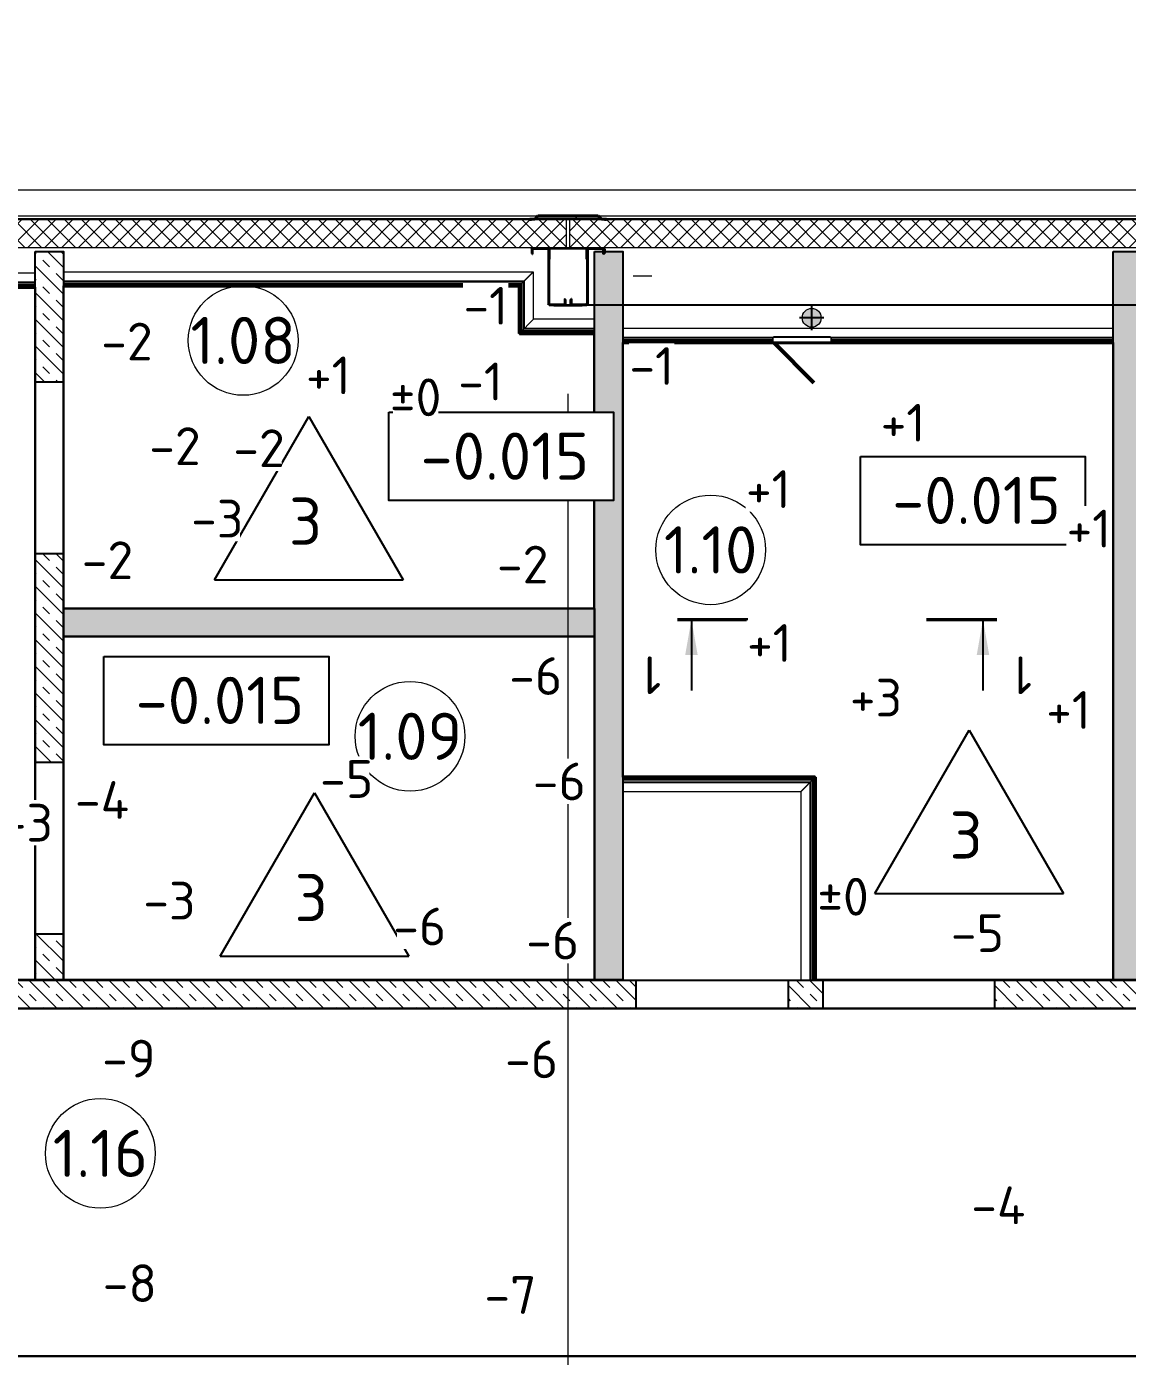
# Model space of a CAD drawing. Header units: metres. Extents: x -7665 to -5405, y -4871 to -3608.
# Drawn here: x -5504.36 to -5498.52, y -4859.61 to -4852.56 of the extents above; entities that cross this region are included whole.
import ezdxf
from ezdxf.enums import TextEntityAlignment as Align

# ---------------------------------------------------------------- set-up
doc = ezdxf.new("R2010")
doc.units = ezdxf.units.M
doc.linetypes.add('CENTER', pattern=[50.800000000000004, 31.75, -6.35, 6.35, -6.35])
doc.linetypes.add('Xref_level ST-8$0$DASHDOT', pattern=[25.4, 12.7, -6.35, 0, -6.35])
for name, color, linetype in [('01', 123, 'Continuous'), ('A-Wall', 113, 'Continuous'), ('Part', 7, 'Continuous'), ('высотные отклонения', 7, 'Continuous'), ('Средние', 142, 'Continuous'), ('Стены', 7, 'Continuous'), ('Стены ГКЛ (графика)', 7, 'Continuous')]:
    doc.layers.add(name, color=color, linetype=linetype)
doc.layers.add('0_сети', color=7, linetype='Continuous', lineweight=0, transparency=0.7)
doc.layers.add('_5-1_Площадь помещений', color=2, linetype='Continuous', lineweight=30, plot=False)
for name, color, linetype, lineweight in [('S-WALL-PATT', 7, 'Continuous', 0), ('Выноски', 7, 'Continuous', 15), ('Обобщенные модели', 7, 'Continuous', 18), ('ОСИ', 250, 'Xref_level ST-8$0$DASHDOT', 5), ('Стены штриховка', 7, 'Continuous', 9), ('Цоколь', 252, 'Continuous', 18)]:
    doc.layers.add(name, color=color, linetype=linetype, lineweight=lineweight)
doc.layers.add('ГКЛ (контур)', color=255, linetype='Continuous', plot=False)
doc.styles.add('Норм 2.5', font='isocpeur.ttf', dxfattribs={"height": 2.5})
pattern_1 = [(0, (12, 6), (3, 300), [3, -300]), (10, (108, 12), (-49.14003004104248, 295.9632704366632), [2.999999999999999, -299.9999999999998]), (20, (54, 78), (-99.78696513534288, 282.9338466657496), [3, -300]), (29.99999999999999, (120, 126), (-147.4019237886467, 261.3076211353316), [3, -300]), (40, (42.00000000000001, 144), (-190.5381495766049, 231.741695764753), [2.999999999999999, -299.9999999999998]), (49.99999999999999, (66, 216), (-227.8849701066338, 195.1344162353187), [3, -300]), (59.99999999999999, (24, 270), (-258.3076211353316, 152.5980762113534), [3, -300]), (70, (120, 264), (-280.8817258057955, 105.4251208600584), [2.999999999999999, -299.9999999999998]), (80, (192, 276), (-294.9213813706616, 55.04887655911575), [2.999999999999999, -299.9999999999998]), (90, (228, 204), (-300, 3.000000000000018), [3, -300]), (99.99999999999997, (288, 198), (-295.9632704366632, -49.14003004104247), [3, -299.9999999999999]), (110, (288, 90), (-282.9338466657496, -99.78696513534288), [3, -300]), (120, (234, 54), (-261.3076211353316, -147.4019237886466), [2.999999999999999, -299.9999999999998]), (130, (150, 72), (-231.741695764753, -190.5381495766049), [3, -300]), (140, (204, 126), (-195.1344162353188, -227.8849701066338), [3, -300]), (150, (150, 180), (-152.5980762113533, -258.3076211353316), [3, -300]), (160.0000000000001, (276, 12), (-105.4251208600585, -280.8817258057954), [3, -300])]
pattern_2 = [(315, (-8245.935953851736, -4184.874212591381), (0.07071067811865477, 0.07071067811865474), []), (315, (-8245.865253851736, -4184.874212591381), (0.07071067811865477, 0.07071067811865474), [0.05, -0.05])]

# ---------------------------------------------------------------- blocks, each defined once
blk = doc.blocks.new('*U164')
at = {"layer": 'A-Wall', "linetype": 'Continuous', "lineweight": 18}
h = blk.add_hatch(dxfattribs=at)
h.set_pattern_fill('GENERAL_TEXTURE', color=30, scale=300, style=0, pattern_type=2)
h.set_pattern_definition(pattern_1)
h.paths.add_polyline_path([(12.5, 0), (12.5, -12.5), (530.7155004115775, -12.5), (530.7155004115775, 0)], flags=0)
at = {"layer": 'A-Wall', "color": 30, "linetype": 'Continuous', "lineweight": 50}
blk.add_line((0.8847013400118158, -1.347017690507073), (1076.508363195476, -1.347017690507073), dxfattribs=at)
at = {"layer": 'A-Wall', "color": 11, "linetype": 'Continuous', "lineweight": 25}
for p, q in [((0.8847013400118158, -13.84701769050707), (1064.008363195476, -13.84701769050707)), ((0.8847013400118158, -26.34701769050707), (1051.508363195476, -26.34701769050707))]:
    blk.add_line(p, q, dxfattribs=at)
at = {"layer": 'A-Wall', "color": 8, "linetype": 'Continuous', "lineweight": 0}
blk.add_line((0.8847013400118158, -76.34701769050706), (1001.508363195476, -76.34701769050707), dxfattribs=at)
for points in [[(0.8847013400118158, -1.347017690507073), (0.8847013400118158, -76.34701769050706)], [(1001.508363195476, -76.34701769050707), (1076.508363195476, -1.347017690507073)]]:
    blk.add_lwpolyline(points, dxfattribs=at)
blk = doc.blocks.new('*U163')
at = {"layer": 'A-Wall', "linetype": 'Continuous', "lineweight": 18}
h = blk.add_hatch(dxfattribs=at)
h.set_pattern_fill('GENERAL_TEXTURE', color=30, scale=300, style=0, pattern_type=2)
h.set_pattern_definition(pattern_1)
h.paths.add_polyline_path([(12.5, 0), (12.5, -12.5), (530.7155004115775, -12.5), (530.7155004115775, 0)], flags=0)
at = {"layer": 'A-Wall', "color": 30, "linetype": 'Continuous', "lineweight": 50}
blk.add_line((0.8847013400118158, -1.347017690507073), (1021.713499249555, -1.347017690507073), dxfattribs=at)
at = {"layer": 'A-Wall', "color": 11, "linetype": 'Continuous', "lineweight": 25}
for p, q in [((0.8847013400118158, -13.84701769050707), (1009.213499249555, -13.84701769050707)), ((0.8847013400118158, -26.34701769050707), (996.7134992495548, -26.34701769050707))]:
    blk.add_line(p, q, dxfattribs=at)
at = {"layer": 'A-Wall', "color": 8, "linetype": 'Continuous', "lineweight": 0}
blk.add_line((0.8847013400118158, -76.34701769050706), (946.7134992495548, -76.34701769050707), dxfattribs=at)
for points in [[(0.8847013400118158, -1.347017690507073), (0.8847013400118158, -76.34701769050706)], [(946.7134992495548, -76.34701769050707), (1021.713499249555, -1.347017690507073)]]:
    blk.add_lwpolyline(points, dxfattribs=at)
blk = doc.blocks.new('*U79')
at = {"layer": 'A-Wall', "linetype": 'Continuous', "lineweight": 18}
h = blk.add_hatch(dxfattribs=at)
h.set_pattern_fill('GENERAL_TEXTURE', color=30, scale=300, style=0, pattern_type=2)
h.set_pattern_definition(pattern_1)
h.paths.add_polyline_path([(12.5, 0), (12.5, -12.5), (530.7155004115775, -12.5), (530.7155004115775, 0)], flags=0)
at = {"layer": 'A-Wall', "color": 30, "linetype": 'Continuous', "lineweight": 50}
blk.add_line((0.8847013400118158, -1.347017690507073), (2890.358145456779, -1.347017690507073), dxfattribs=at)
at = {"layer": 'A-Wall', "color": 11, "linetype": 'Continuous', "lineweight": 25}
for p, q in [((0.8847013400118158, -13.84701769050707), (2902.858145456779, -13.84701769050707)), ((0.8847013400118158, -26.34701769050707), (2915.358145456779, -26.34701769050707))]:
    blk.add_line(p, q, dxfattribs=at)
at = {"layer": 'A-Wall', "color": 8, "linetype": 'Continuous', "lineweight": 0}
blk.add_line((0.8847013400118158, -76.34701769050706), (2965.358145456779, -76.34701769050707), dxfattribs=at)
for points in [[(0.8847013400118158, -1.347017690507073), (0.8847013400118158, -76.34701769050706)], [(2965.358145456779, -76.34701769050707), (2890.358145456779, -1.347017690507073)]]:
    blk.add_lwpolyline(points, dxfattribs=at)
blk = doc.blocks.new('Колонна К2')
at = {"layer": 'Part'}
for p, q in [((-105, 146), (-104.9338393723592, 146.9250464488287)), ((-105, -141), (-105, 146)), ((-102.4529647831805, 146.5683505327906), (-102.5, 145.9107122735586)), ((-102.5, -141.0892877264414), (-102.5, 145.9107122735586)), ((-102.5, 143.5892877264414), (-102.440160356462, 144.4259552691365)), ((-102.5, -143.4107122735586), (-102.5, 143.5892877264414)), ((-99.95928576774895, 144.0692593530985), (-100, 143.5)), ((-100, -143.5), (-100, 143.5)), ((-99.42504644859582, 152.4338393722428), (-98.5, 152.5)), ((-98.41071227332577, 150), (-99.06835053255782, 149.9529647834133)), ((-98.5, 152.5), (-17.5, 152.5)), ((-98.41071227332577, 150), (-17.58928772620857, 150)), ((-96.92595526902005, 149.9401603563456), (-96.08928772620857, 150)), ((-96, 147.5), (-96.56925935298204, 147.4592857675161)), ((-96.08928772620857, 150), (-22.91071227332577, 150)), ((-96, 147.5), (-23, 147.5)), ((-22.43074064701796, 147.4592857675161), (-23, 147.5)), ((-22.91071227332577, 150), (-22.07404473097995, 149.9401603563456)), ((-19, 143.5), (-19.04071423225105, 144.0692593530985)), ((-19, 120), (-19, 143.5)), ((-16.93164946697652, 149.9529647834133), (-17.58928772620857, 150)), ((-17.5, 152.5), (-16.57495355140418, 152.4338393722428)), ((-16.559839643538, 144.4259552691365), (-16.5, 143.5892877264414)), ((-16.5, 120), (-16.5, 143.5892877264414)), ((-13.5, 145.9107122735586), (-13.54703521635383, 146.5683505327906)), ((-13.5, 122.5), (-13.5, 145.9107122735586)), ((-11.06616062764078, 146.9250464488287), (-11, 146)), ((-11, 146), (-11, 122.5)), ((11, 146), (11.06616062764078, 146.9250464488287)), ((11, 122.5), (11, 146)), ((13.54703521681949, 146.5683505327906), (13.5, 145.9107122735586)), ((13.5, 145.9107122735586), (13.5, 122.5)), ((16.5, 143.5892877264414), (16.559839643538, 144.4259552691365)), ((16.5, 120), (16.5, 143.5892877264414)), ((16.57495355140418, 152.4338393722428), (17.5, 152.5)), ((17.58928772667423, 150), (16.93164946744218, 149.9529647834133)), ((17.5, 152.5), (98.5, 152.5)), ((17.58928772667423, 150), (98.41071227379143, 150)), ((19.04071423271671, 144.0692593530985), (19, 143.5)), ((19, 120), (19, 143.5)), ((22.07404473097995, 149.9401603563456), (22.91071227379143, 150)), ((23, 147.5), (22.43074064701796, 147.4592857675161)), ((22.91071227379143, 150), (96.08928772667423, 150)), ((23, 147.5), (96, 147.5)), ((96.56925935298204, 147.4592857675161), (96, 147.5)), ((96.08928772667423, 150), (96.92595526902005, 149.9401603563456)), ((99.06835053302348, 149.9529647834133), (98.41071227379143, 150)), ((98.5, 152.5), (99.42504644859582, 152.4338393722428)), ((100, 143.5), (99.95928576774895, 144.0692593530985)), ((100, -143.5), (100, 143.5)), ((102.440160356462, 144.4259552691365), (102.5, 143.5892877264414)), ((102.5, 145.9107122735586), (102.4529647836462, 146.5683505327906)), ((102.5, -141.0892877264414), (102.5, 145.9107122735586)), ((102.5, -143.4107122735586), (102.5, 143.5892877264414)), ((104.9338393723592, 146.9250464488287), (105, 146)), ((105, -141), (105, 146)), ((-100, -140.0001452717697), (-100, 139.9998547282303)), ((-19, 120), (-16.5, 120)), ((-11, 122.5), (-13.5, 122.5)), ((13.5, 122.5), (11, 122.5)), ((19, 120), (16.5, 120)), ((100, -140.0001452717697), (100, 139.9998547282303)), ((-194, -143.5), (-194, -120)), ((-194, -120), (-191.5, -120)), ((-191.5, -120), (-191.5, -143.4107122735586)), ((-188.5, -117.5), (-186, -117.5)), ((-188.5, -141.0892877264414), (-188.5, -117.5)), ((-186, -117.5), (-186, -141)), ((-100, -143.5), (-100, -89.93383938604177)), ((-100, -89.93383938604177), (-97.5, -89.93383938604177)), ((-97.5, -89.93383938604177), (-97.47648239159025, -143.7395314031746)), ((97.5, -89.93383938604177), (97.47648239159025, -143.7395314031746)), ((100, -89.93383938604177), (97.5, -89.93383938604177)), ((100.0330803138204, -143.9625232244143), (100, -89.93383938604177)), ((188.5, -117.5), (186, -117.5)), ((186, -117.5), (186, -141)), ((188.5, -141.0892877264414), (188.5, -117.5)), ((191.5, -120), (191.5, -120)), ((191.5, -120), (191.5, -120)), ((191.5, -143.4107122735586), (191.5, -120)), ((191.5, -120), (194, -120)), ((194, -143.5), (194, -120)), ((-193.9338393723592, -144.4250464488287), (-194, -143.5)), ((-191.5, -143.4107122735586), (-191.4529647831805, -144.0683505327906)), ((-188.440160356462, -141.9259552691365), (-188.5, -141.0892877264414)), ((-187.5, -150), (-188.4250464485958, -149.9338393722428)), ((-188.0683505325578, -147.4529647834133), (-187.4107122733258, -147.5)), ((-187.5, -150), (-106.5, -150)), ((-187.4107122733258, -147.5), (-106.5892877262086, -147.5)), ((-186, -141), (-185.9592857672833, -141.5692593530985)), ((-182.0892877262086, -147.5), (-182.9259552690201, -147.4401603563456)), ((-182.569259352982, -144.9592857675161), (-182, -145)), ((-182.0892877262086, -147.5), (-108.9107122733258, -147.5)), ((-182, -145), (-109, -145)), ((-109, -145), (-108.430740647018, -144.9592857675161)), ((-108.0740447309799, -147.4401603563456), (-108.9107122733258, -147.5)), ((-106.5892877262086, -147.5), (-105.9316494669765, -147.4529647834133)), ((-105.5749535514042, -149.9338393722428), (-106.5, -150)), ((-105.040714232251, -141.5692593530985), (-105, -141)), ((-102.5, -141.0892877264414), (-102.559839643538, -141.9259552691365)), ((-102.5470352163538, -144.0683505327906), (-102.5, -143.4107122735586)), ((-99.93383937235922, -144.4250464488287), (-100, -143.5)), ((-97.5, -143.4107122735586), (-97.4529647831805, -144.0683505327906)), ((-94.42504644854769, -149.9338393722575), (94.42504644854789, -149.9338393722575)), ((-94.06835053264085, -147.4529647834324), (94.06835053264102, -147.4529647834324)), ((97.5, -143.4107122735586), (97.4529647831805, -144.0683505327906)), ((99.93383937235922, -144.4250464488287), (100, -143.5)), ((100.0661606276408, -144.4250464488287), (100, -143.5)), ((102.559839643538, -141.9259552691365), (102.5, -141.0892877264414)), ((102.5, -143.4107122735586), (102.5470352168195, -144.0683505327906)), ((105, -141), (105.0407142327167, -141.5692593530985)), ((106.5, -150), (105.5749535514042, -149.9338393722428)), ((105.9316494674422, -147.4529647834133), (106.5892877266742, -147.5)), ((106.5, -150), (187.5, -150)), ((106.5892877266742, -147.5), (187.4107122737914, -147.5)), ((108.9107122737914, -147.5), (108.0740447309799, -147.4401603563456)), ((108.430740647018, -144.9592857675161), (109, -145)), ((108.9107122737914, -147.5), (182.0892877266742, -147.5)), ((109, -145), (182, -145)), ((182, -145), (182.569259352982, -144.9592857675161)), ((182.9259552690201, -147.4401603563456), (182.0892877266742, -147.5)), ((185.959285767749, -141.5692593530985), (186, -141)), ((187.4107122737914, -147.5), (188.0683505330235, -147.4529647834133)), ((188.4250464485958, -149.9338393722428), (187.5, -150)), ((188.5, -141.0892877264414), (188.440160356462, -141.9259552691365)), ((191.4529647836462, -144.0683505327906), (191.5, -143.4107122735586)), ((194, -143.5), (193.9338393723592, -144.4250464488287))]:
    blk.add_line(p, q, dxfattribs=at)
blk.add_lwpolyline([(-74.99999999999999, 152.5), (-74.99999999999999, 154.5), (74.99999999999999, 154.5), (74.99999999999999, 152.5), (-74.99999999999999, 152.5)], dxfattribs=at)
for centre, radius, start, end in [((-98.5, 146), 6.499999999995562, 98.18181817978395, 171.8181818202161), ((-98.5, 146), 3.993614015769151, 98.18181817978395, 171.8181818202161), ((-96, 143.5), 6.506385984226687, 98.18181817978395, 171.8181818202161), ((-96, 143.5), 3.999999999991231, 98.18181817978395, 171.8181818202161), ((-23, 143.5), 3.999999999987617, 8.181818179783926, 81.81818182021608), ((-23, 143.5), 6.50638598422186, 8.181818179783926, 81.81818182021608), ((-17.5, 146), 3.993614015776985, 8.181818179783926, 81.81818182021608), ((-17.5, 146), 6.499999999989522, 8.181818179783926, 81.81818182021608), ((17.5, 146), 6.499999999999175, 98.18181817978395, 171.8181818202161), ((17.5, 146), 3.993614015773978, 98.18181817978395, 171.8181818202161), ((23, 143.5), 6.506385984229692, 98.18181817978395, 171.8181818202161), ((23, 143.5), 3.999999999996058, 98.18181817978395, 171.8181818202161), ((96, 143.5), 3.999999999996058, 8.181818179783926, 81.81818182021608), ((96, 143.5), 6.506385984231515, 8.181818179783926, 81.81818182021608), ((98.5, 146), 3.993614015764325, 8.181818179783926, 81.81818182021608), ((98.5, 146), 6.499999999989522, 8.181818179783926, 81.81818182021608), ((-187.5, -143.5), 6.499999999998569, 188.1818181797839, 261.8181818202161), ((-187.5, -143.5), 3.993614015776985, 188.1818181797839, 261.8181818202161), ((-182, -141), 6.506385984230301, 188.1818181797839, 261.8181818202161), ((-182, -141), 3.999999999987617, 188.1818181797839, 261.8181818202161), ((-109, -141), 3.999999999991231, 278.1818181797839, 351.8181818202161), ((-109, -141), 6.506385984226687, 278.1818181797839, 351.8181818202161), ((-106.5, -143.5), 3.993614015769151, 278.1818181797839, 351.8181818202161), ((-106.5, -143.5), 6.499999999999782, 278.1818181797839, 351.8181818202161), ((-93.5, -143.5), 6.499999999998569, 188.181818179784, 261.8181818202164), ((-93.5, -143.5), 3.993614015776985, 188.181818179784, 261.8181818202164), ((93.5, -143.5), 3.993614015776985, 278.1818181797836, 351.8181818202161), ((93.5, -143.5), 6.499999999998569, 278.1818181797836, 351.8181818202161), ((106.5, -143.5), 6.499999999993742, 188.1818181797839, 261.8181818202161), ((106.5, -143.5), 3.993614015764325, 188.1818181797839, 261.8181818202161), ((109, -141), 6.506385984231515, 188.1818181797839, 261.8181818202161), ((109, -141), 3.999999999996058, 188.1818181797839, 261.8181818202161), ((182, -141), 4.000000000000884, 278.1818181797839, 351.8181818202161), ((182, -141), 6.506385984222467, 278.1818181797839, 351.8181818202161), ((187.5, -143.5), 3.993614015778804, 278.1818181797839, 351.8181818202161), ((187.5, -143.5), 6.499999999999782, 278.1818181797839, 351.8181818202161)]:
    blk.add_arc(centre, radius, start, end, dxfattribs=at)
blk = doc.blocks.new('*U41')
at = {"layer": 'S-WALL-PATT', "lineweight": 0, "true_color": 0x636466}
h = blk.add_hatch(dxfattribs=at)
h.set_pattern_fill('ANSI37', color=251, scale=20)
h.set_pattern_definition([(45, (0, 0), (-44.90128060534577, 44.90128060534577), []), (135, (0, 0), (-44.90128060534577, -44.90128060534576), [])])
h.paths.add_polyline_path([(-150, 0), (0, 1.4210854715202e-14), (0, 5979.999999999999), (-150, 5979.999999999999)])
at = {"color": 0}
blk.add_lwpolyline([(-150, 0), (0, 0), (0, 5979.999999999999), (-150, 5979.999999999999)], close=True, dxfattribs=at)
blk = doc.blocks.new('*U80')
at = {"layer": 'A-Wall', "linetype": 'Continuous', "lineweight": 18}
h = blk.add_hatch(dxfattribs=at)
h.set_pattern_fill('GENERAL_TEXTURE', color=30, scale=300, style=0, pattern_type=2)
h.set_pattern_definition(pattern_1)
h.paths.add_polyline_path([(12.5, 0), (12.5, -12.5), (530.7155004115775, -12.5), (530.7155004115775, 0)], flags=0)
at = {"layer": 'A-Wall', "color": 30, "linetype": 'Continuous', "lineweight": 50}
blk.add_line((0.8847013400118158, -1.347017690507073), (2416.387768830191, -1.347017690507073), dxfattribs=at)
at = {"layer": 'A-Wall', "color": 11, "linetype": 'Continuous', "lineweight": 25}
for p, q in [((0.8847013400118158, -13.84701769050707), (2428.887768830191, -13.84701769050707)), ((0.8847013400118158, -26.34701769050707), (2441.387768830191, -26.34701769050707))]:
    blk.add_line(p, q, dxfattribs=at)
at = {"layer": 'A-Wall', "color": 8, "linetype": 'Continuous', "lineweight": 0}
blk.add_line((0.8847013400118158, -76.34701769050706), (2491.387768830191, -76.34701769050707), dxfattribs=at)
for points in [[(0.8847013400118158, -1.347017690507073), (0.8847013400118158, -76.34701769050706)], [(2491.387768830191, -76.34701769050707), (2416.387768830191, -1.347017690507073)]]:
    blk.add_lwpolyline(points, dxfattribs=at)
blk = doc.blocks.new('*U81')
at = {"layer": 'A-Wall', "linetype": 'Continuous', "lineweight": 18}
h = blk.add_hatch(dxfattribs=at)
h.set_pattern_fill('GENERAL_TEXTURE', color=30, scale=300, style=0, pattern_type=2)
h.set_pattern_definition(pattern_1)
h.paths.add_polyline_path([(12.5, 0), (12.5, -12.5), (530.7155004115775, -12.5), (530.7155004115775, 0)], flags=0)
at = {"layer": 'A-Wall', "color": 30, "linetype": 'Continuous', "lineweight": 50}
blk.add_line((0.8847013400118158, -1.347017690507073), (252.7342540025893, -1.347017690507073), dxfattribs=at)
at = {"layer": 'A-Wall', "color": 11, "linetype": 'Continuous', "lineweight": 25}
for p, q in [((13.38470134001181, -13.84701769050707), (265.2342540025893, -13.84701769050707)), ((25.88470134001181, -26.34701769050707), (277.7342540025893, -26.34701769050707))]:
    blk.add_line(p, q, dxfattribs=at)
at = {"layer": 'A-Wall', "color": 8, "linetype": 'Continuous', "lineweight": 0}
blk.add_line((75.8847013400118, -76.34701769050707), (327.7342540025893, -76.34701769050707), dxfattribs=at)
for points in [[(75.8847013400118, -76.34701769050707), (0.8847013400118158, -1.347017690507073)], [(327.7342540025893, -76.34701769050707), (252.7342540025893, -1.347017690507073)]]:
    blk.add_lwpolyline(points, dxfattribs=at)
blk = doc.blocks.new('*U82')
at = {"layer": 'A-Wall', "linetype": 'Continuous', "lineweight": 18}
h = blk.add_hatch(dxfattribs=at)
h.set_pattern_fill('GENERAL_TEXTURE', color=30, scale=300, style=0, pattern_type=2)
h.set_pattern_definition(pattern_1)
h.paths.add_polyline_path([(12.5, 0), (12.5, -12.5), (530.7155004115775, -12.5), (530.7155004115775, 0)], flags=0)
at = {"layer": 'A-Wall', "color": 30, "linetype": 'Continuous', "lineweight": 50}
blk.add_line((0.8847013400118158, -1.347017690507073), (397.9996588081303, -1.347017690507073), dxfattribs=at)
at = {"layer": 'A-Wall', "color": 11, "linetype": 'Continuous', "lineweight": 25}
for p, q in [((0.8847013400118158, -13.84701769050707), (385.4996588081303, -13.84701769050707)), ((0.8847013400118158, -26.34701769050707), (372.9996588081303, -26.34701769050707))]:
    blk.add_line(p, q, dxfattribs=at)
at = {"layer": 'A-Wall', "color": 8, "linetype": 'Continuous', "lineweight": 0}
blk.add_line((0.8847013400118158, -76.34701769050706), (322.9996588081303, -76.34701769050707), dxfattribs=at)
for points in [[(0.8847013400118158, -1.347017690507073), (0.8847013400118158, -76.34701769050706)], [(322.9996588081303, -76.34701769050707), (397.9996588081303, -1.347017690507073)]]:
    blk.add_lwpolyline(points, dxfattribs=at)
blk = doc.blocks.new('*U29')
at = {"layer": 'A-Wall', "linetype": 'Continuous', "lineweight": 18}
h = blk.add_hatch(dxfattribs=at)
h.set_pattern_fill('GENERAL_TEXTURE', color=30, scale=300, style=0, pattern_type=2)
h.set_pattern_definition(pattern_1)
h.paths.add_polyline_path([(12.5, 0), (12.5, -12.5), (530.7155004115775, -12.5), (530.7155004115775, 0)], flags=0)
at = {"layer": 'A-Wall', "color": 114, "linetype": 'Continuous', "lineweight": 50}
blk.add_line((-2024.619058565549, -1.347017690507073), (575.3809414343159, -1.347017690507073), dxfattribs=at)
at = {"layer": 'A-Wall', "color": 11, "linetype": 'Continuous', "lineweight": 25}
for p, q in [((-2024.619058565549, -13.84701769050707), (575.3809414343159, -13.84701769050707)), ((-2024.619058565549, -26.34701769050707), (575.3809414343159, -26.34701769050707))]:
    blk.add_line(p, q, dxfattribs=at)
at = {"layer": 'A-Wall', "color": 8, "linetype": 'Continuous', "lineweight": 0}
blk.add_line((-2024.619058565549, -76.34701769050707), (575.3809414343159, -76.34701769050707), dxfattribs=at)
for points in [[(-2024.619058565549, -1.347017690507073), (-2024.619058565549, -76.34701769050707)], [(575.3809414343159, -1.347017690507073), (575.3809414343159, -76.34701769050707)]]:
    blk.add_lwpolyline(points, dxfattribs=at)
blk = doc.blocks.new('*U162')
at = {"lineweight": 50}
for points in [[(149.9999999999999, 0), (-62.13203435620646, 212.1320343558572)], [(-150, 0), (150, 0), (150, -25), (-150, -25), (-150, 0)]]:
    blk.add_lwpolyline(points, dxfattribs=at)
blk.add_wipeout([(-150, 0), (150, 0), (150, -25), (-150, -25)])
blk = doc.blocks.new('*U180')
at = {"layer": 'Цоколь'}
for p, q in [((21889.99999999998, -9.094947017729282e-13), (0, 0)), ((21889.99999999998, -9.094947017729282e-13), (0, 0)), ((21889.99999999998, -2.588190451025184), (0, -2.588190451025184)), ((21889.99999999998, -5.485967929891558), (0, -5.485967929892468)), ((21889.99999999998, -19.86834022734274), (-9.094947017729282e-13, -19.86834022734365)), ((21889.99999999998, -158.0707920155728), (-9.094947017729282e-13, -158.0707920155728))]:
    blk.add_line(p, q, dxfattribs=at)
blk = doc.blocks.new('320мм_ФЭ_Стена_Стык вертикальный')
at = {"layer": 'Обобщенные модели', "lineweight": 9}
h = blk.add_hatch(dxfattribs=at)
h.set_pattern_fill('FP_4', color=256, style=0, pattern_type=2)
h.set_pattern_definition([(45, (210.0000000000036, 6.821210263296962e-13), (-106.0660171779821, 106.0660171779821), [])])
h.paths.add_polyline_path([(27265.00000000009, -294.9999999998949), (27282.00000000009, -277.9999999998988), (27281.58578643771, -276.9999999998947), (27264.58578643771, -293.9999999998951), (27155.41421356246, -293.9999999998948), (27138.41421356246, -276.9999999998943), (27138.00000000009, -277.9999999998984), (27155.00000000008, -294.9999999998946)], flags=0)
h.paths.add_polyline_path([(27307.00000000008, -275.999999999895), (27308.00000000008, -274.9999999998996), (27298.00000000009, -275.999999999895)], flags=0)
h.paths.add_polyline_path([(27122.00000000009, -275.9999999998944), (27122.00000000009, -274.9999999998947), (27113.00000000009, -275.9999999998944)], flags=0)
at = {"layer": 'Обобщенные модели', "lineweight": 40}
for p, q in [((26912.00000000005, -274.9999999998932), (26902.00000000005, -274.9999999998931)), ((26902.00000000005, -274.9999999998931), (26902.00000000005, -277.9999999998932)), ((26902.00000000005, -277.9999999998932), (26928.00000000005, -277.9999999998934)), ((26903.00000000005, -276.9999999998932), (26903.00000000005, -275.9999999998931)), ((26903.00000000005, -275.9999999998931), (26912.00000000005, -275.9999999998932)), ((26928.41421356243, -276.9999999998934), (26903.00000000005, -276.9999999998932)), ((26912.00000000005, -275.9999999998932), (26912.00000000005, -274.9999999998932)), ((26928.00000000005, -277.9999999998934), (26945.00000000005, -294.9999999998934)), ((26945.41421356243, -293.9999999998934), (26928.41421356243, -276.9999999998934)), ((27281.58578643768, -276.9999999998936), (27264.58578643768, -293.9999999998934)), ((27265.00000000005, -294.9999999998934), (27282.00000000005, -277.9999999998936)), ((27307.00000000005, -276.9999999998938), (27281.58578643768, -276.9999999998936)), ((27282.00000000005, -277.9999999998936), (27308.00000000006, -277.9999999998938)), ((27308.00000000006, -274.9999999998937), (27298.00000000006, -274.9999999998936)), ((27298.00000000006, -274.9999999998936), (27298.00000000006, -275.9999999998936)), ((27298.00000000006, -275.9999999998936), (27307.00000000005, -275.9999999998938)), ((27307.00000000005, -275.9999999998938), (27307.00000000005, -276.9999999998938)), ((27308.00000000006, -277.9999999998938), (27308.00000000006, -274.9999999998937))]:
    blk.add_line(p, q, dxfattribs=at)
for points in [[(26945.00000000005, -294.9999999998934), (27265.00000000005, -294.9999999998934)], [(26945.41421356243, -293.9999999998934), (27264.58578643768, -293.9999999998934)]]:
    blk.add_lwpolyline(points, dxfattribs=at)
blk = doc.blocks.new('Номер_помещения')
blk.add_wipeout([(-5, 0), (0, 8.659999999999854), (5, 0)])
for p, q in [((-5, 0), (0, 8.659999999999854)), ((0, 8.659999999999854), (5, 0)), ((-5, 0), (5, 0))]:
    blk.add_line(p, q)
at = {"style": 'Норм 2.5'}
blk.add_attdef('НОМЕР', text='', height=2.5, dxfattribs=at).set_placement((-0.1712660301878657, 3.102129743254984), align=Align.MIDDLE_CENTER)
blk = doc.blocks.new('axis_name')
at = {"lineweight": 9}
blk.add_circle((0, 0), 2.907122088250071, dxfattribs=at)
at = {"style": 'Норм 2.5'}
blk.add_attdef('AXIS_NAME', text='', height=2.5, dxfattribs=at).set_placement((0, 0), align=Align.MIDDLE_CENTER)
blk = doc.blocks.new('Проектная_отметка')
blk.add_wipeout([(0, 0), (8.881784197001252e-16, 4.675579138611283), (11.91657117851264, 4.675579138611283), (11.91657117851264, 0)])
blk.add_lwpolyline([(0, 4.675579138611283), (11.91657117851264, 4.675579138611283), (11.91657117851264, 0), (0, 0)], close=True)
at = {"style": 'Норм 2.5'}
blk.add_attdef('ОТМЕТКА', text='', height=2.5, dxfattribs=at).set_placement((6.151168828841946, 2.352962737872986), align=Align.MIDDLE_CENTER)
blk = doc.blocks.new('стрелка разреза')
blk.add_hatch(color=256).paths.add_polyline_path([(0, -3.75000000349246), (2.34375, -3.336733643664047), (2.34375, -4.163266363320872)], flags=0)
blk.add_line((0, -3.75000000349246), (4.687500011641532, -3.75000000349246))
at = {"lineweight": 30, "const_width": 0.234375}
blk.add_lwpolyline([(0, 0), (0, -4.687499997089617)], dxfattribs=at)

msp = doc.modelspace()

# ---------------------------------------------------------------- hatches: boundary and pattern name
at = {"layer": '0_сети'}
h = msp.add_hatch(color=94, dxfattribs=at)
h.dxf.hatch_style = 1
h.paths.add_polyline_path([(-5500.245066009228, -4854.102293061943, 1), (-5500.145066009229, -4854.102293061943, 1)])
at = {"layer": 'Стены штриховка'}
h = msp.add_hatch(dxfattribs=at)
h.set_pattern_fill('ASHLER', color=256, scale=0.2, angle=270, pattern_type=2)
h.set_pattern_definition(pattern_2)
h.paths.add_polyline_path([(-5504.161414707848, -4853.751381847583), (-5504.311464622511, -4853.751381847583), (-5504.311464622511, -4853.882081335562), (-5504.161414707848, -4853.882081335562)])
h.paths.add_polyline_path([(-5504.161414707848, -4853.882081335562), (-5504.311464622511, -4853.882081335562), (-5504.311464622511, -4854.442081335563), (-5504.161414707848, -4854.442081335563)])
h = msp.add_hatch(dxfattribs=at)
h.set_pattern_fill('ASHLER', color=256, scale=0.2, angle=270, pattern_type=2)
h.set_pattern_definition(pattern_2)
h.paths.add_polyline_path([(-5486.481365646553, -4853.752081335562), (-5486.631415561216, -4853.752081335562), (-5486.631415561216, -4857.612081335562), (-5486.481365646553, -4857.612081335562)])
h.paths.add_polyline_path([(-5489.631415561216, -4853.882081335562), (-5489.781465475879, -4853.882081335562), (-5489.781465475879, -4857.612081335562), (-5489.631415561216, -4857.612081335562)])
h.paths.add_polyline_path([(-5489.631415561216, -4853.752081335562), (-5489.781465475879, -4853.752081335562), (-5489.781465475879, -4853.882081335562), (-5489.631415561216, -4853.882081335562)])
h.paths.add_polyline_path([(-5495.171365475879, -4853.751831420899), (-5495.321415390542, -4853.751831420899), (-5495.321415390542, -4853.882081335562), (-5495.171365475879, -4853.882081335562)])
h.paths.add_polyline_path([(-5495.171365475879, -4853.882081335562), (-5495.321415390542, -4853.882081335562), (-5495.321415390542, -4857.611831420899), (-5495.171365475879, -4857.611831420899)])
h.paths.add_polyline_path([(-5496.821365305205, -4853.751781506236), (-5496.971415219869, -4853.751781506236), (-5496.971415219869, -4853.882081335562), (-5496.821365305205, -4853.882081335562)])
h.paths.add_polyline_path([(-5496.821365305205, -4853.882081335562), (-5496.971415219869, -4853.882081335562), (-5496.971415219869, -4857.611781506235), (-5496.821365305205, -4857.611781506235)])
h.paths.add_polyline_path([(-5498.446465134532, -4853.751731591572), (-5498.596515049196, -4853.751731591572), (-5498.596515049196, -4853.882081335562), (-5498.446465134532, -4853.882081335562)])
h.paths.add_polyline_path([(-5498.446465134532, -4853.882081335562), (-5498.596515049196, -4853.882081335562), (-5498.596515049196, -4857.611731591573), (-5498.446465134532, -4857.611731591573)])
h.paths.add_polyline_path([(-5501.196515049195, -4853.751381847583), (-5501.346564963858, -4853.751381847583), (-5501.346564963858, -4853.882081335562), (-5501.196515049195, -4853.882081335562)])
h.paths.add_polyline_path([(-5501.196515049195, -4853.882081335562), (-5501.346564963858, -4853.882081335562), (-5501.346564963858, -4857.611381847582), (-5501.196515049195, -4857.611381847582)])
h.paths.add_polyline_path([(-5501.486365646552, -4855.642081847583), (-5504.161414707848, -4855.642081847583), (-5504.161414707848, -4855.792081847582), (-5501.486365646552, -4855.792081847582)])
h.paths.add_polyline_path([(-5501.346564963858, -4855.642081847583), (-5501.486365646552, -4855.642081847583), (-5501.486365646552, -4855.792081847582), (-5501.346564963858, -4855.792081847582)])
h = msp.add_hatch(dxfattribs=at)
h.set_pattern_fill('ASHLER', color=256, scale=0.2, angle=270, pattern_type=2)
h.set_pattern_definition(pattern_2)
h.paths.add_polyline_path([(-5504.161414707848, -4855.352081335563), (-5504.311464622511, -4855.352081335563), (-5504.311464622511, -4856.457081335562), (-5504.161414707848, -4856.457081335562)])
h = msp.add_hatch(dxfattribs=at)
h.set_pattern_fill('ASHLER', color=256, scale=0.2, angle=270, pattern_type=2)
h.set_pattern_definition(pattern_2)
h.paths.add_polyline_path([(-5504.161414707848, -4857.367081335562), (-5504.311464622511, -4857.367081335562), (-5504.311464622511, -4857.611381847582), (-5504.161414707848, -4857.611381847582)])
h = msp.add_hatch(dxfattribs=at)
h.set_pattern_fill('ASHLER', color=256, scale=0.2, angle=270, pattern_type=2)
h.set_pattern_definition(pattern_2)
h.paths.add_polyline_path([(-5501.126470139202, -4857.612081335562), (-5506.721365646553, -4857.612081335562), (-5506.721365646553, -4857.762081335562), (-5501.126470139202, -4857.762081335562)])
h = msp.add_hatch(dxfattribs=at)
h.set_pattern_fill('ASHLER', color=256, scale=0.2, angle=270, pattern_type=2)
h.set_pattern_definition([(315, (-8239.535058344385, -4184.874212591381), (0.07071067811865477, 0.07071067811865474), []), (315, (-8239.464358344385, -4184.874212591381), (0.07071067811865477, 0.07071067811865474), [0.05, -0.05])])
h.paths.add_polyline_path([(-5500.136365646553, -4857.612081335562), (-5500.320470139201, -4857.612081335562), (-5500.320470139201, -4857.762081335562), (-5500.136365646553, -4857.762081335562)])
h = msp.add_hatch(dxfattribs=at)
h.set_pattern_fill('ASHLER', color=256, scale=0.2, angle=270, pattern_type=2)
h.set_pattern_definition([(315, (-8238.440953851736, -4184.874212591381), (0.07071067811865477, 0.07071067811865474), []), (315, (-8238.370253851735, -4184.874212591381), (0.07071067811865477, 0.07071067811865474), [0.05, -0.05])])
h.paths.add_polyline_path([(-5498.346365646553, -4857.612081335562), (-5499.226365646553, -4857.612081335562), (-5499.226365646553, -4857.762081335562), (-5498.346365646553, -4857.762081335562)])

# ---------------------------------------------------------------- linework, layer by layer
for points in [[(-5500.130059861046, -4854.102286913761), (-5500.26007215741, -4854.102286913761)], [(-5500.195066009229, -4854.167293061943), (-5500.195066009229, -4854.037280765579)]]:
    msp.add_lwpolyline(points)
at = {"layer": '0_сети'}
msp.add_circle((-5500.195066009229, -4854.102293061943), 0.05, dxfattribs=at)
at = {"layer": '_5-1_Площадь помещений', "elevation": -0.0090000000000003}
msp.add_lwpolyline([(-5513.381938066628, -4857.611196469767), (-5513.381908196083, -4854.22199702036), (-5513.220938066629, -4854.22199702036), (-5513.220938066628, -4853.93399702036), (-5511.581761664559, -4853.93399702036), (-5511.581761664561, -4855.23299702036), (-5507.198933775124, -4855.233124628739), (-5507.198933775124, -4853.939997020359), (-5504.311464622511, -4853.939997020359), (-5504.311464622511, -4857.611381847582), (-5509.156444878635, -4857.611381847582), (-5509.156444878635, -4857.327081335324), (-5509.585444878635, -4857.327081335324), (-5509.585444878635, -4857.612081335562), (-5513.381938066628, -4857.612081335562)], dxfattribs=at)
at = {"layer": '_5-1_Площадь помещений'}
msp.add_lwpolyline([(-5504.161414707848, -4853.933582882262), (-5501.745911640358, -4853.933582882262), (-5501.745911640358, -4854.185432434925), (-5501.347449665199, -4854.185432434925), (-5501.347449665199, -4855.642081847583), (-5504.161414707848, -4855.642081847583), (-5504.161414707848, -4853.933582882262)], dxfattribs=at)
for points in [[(-5504.161414707848, -4855.792081847582), (-5501.346564963858, -4855.792081847582), (-5501.346564963858, -4857.611381847582), (-5504.161414707848, -4857.611381847582)], [(-5511.821365646552, -4857.762400349545), (-5483.723814666329, -4857.762400349545), (-5483.723814666329, -4859.606196634222), (-5511.821365646552, -4859.606196634222)]]:
    msp.add_lwpolyline(points, close=True, dxfattribs=at)
at = {"layer": 'ГКЛ (контур)', "elevation": 0.021}
msp.add_lwpolyline([(-5507.200938066629, -4854.176992728854), (-5507.200938066629, -4853.939997020359), (-5504.311464622511, -4853.939997020359)], dxfattribs=at)
at = {"layer": 'ГКЛ (контур)'}
for points in [[(-5504.161414707848, -4853.933582882262), (-5501.745911640358, -4853.933582882262), (-5501.745911640358, -4854.185432434925), (-5501.347449665199, -4854.185432434926)], [(-5501.196515049195, -4856.536457673707), (-5500.175754134368, -4856.536457673707), (-5500.175754134368, -4857.612081335562)]]:
    msp.add_lwpolyline(points, dxfattribs=at)
at = {"layer": 'ГКЛ (контур)', "color": 94, "elevation": -0.019999999999996}
msp.add_lwpolyline([(-5501.196515049195, -4854.234084507741), (-5498.596515049196, -4854.234084507741)], dxfattribs=at)
at = {"layer": 'ОСИ'}
for p, q in [((-5501.486365646552, -4867.205464102768), (-5501.486365646552, -4852.559042681536)), ((-5481.991847919518, -4853.882081335562), (-5529.481643533391, -4853.882081335562))]:
    msp.add_line(p, q, dxfattribs=at)
at = {"layer": 'Средние', "linetype": 'CENTER'}
msp.add_line((-5501.409365646553, -4854.033081335562), (-5495.572365646552, -4854.033081335562), dxfattribs=at)
at = {"layer": 'Стены'}
for points in [[(-5504.311464622511, -4853.751381847583), (-5504.161414707848, -4853.751381847583), (-5504.161414707848, -4857.611381847582), (-5504.311464622511, -4857.611381847582)], [(-5501.346564963858, -4853.751381847583), (-5501.196515049195, -4853.751381847583), (-5501.196515049195, -4857.611381847582), (-5501.346564963858, -4857.611381847582)], [(-5498.596515049196, -4853.751731591572), (-5498.446465134532, -4853.751731591572), (-5498.446465134532, -4857.611731591573), (-5498.596515049196, -4857.611731591573)], [(-5513.676365646553, -4857.612081335562), (-5483.296365646553, -4857.612081335562), (-5483.296365646553, -4857.762081335562), (-5513.676365646553, -4857.762081335562)]]:
    msp.add_lwpolyline(points, close=True, dxfattribs=at)
for points in [[(-5504.311464622511, -4854.442081335563), (-5504.161414707848, -4854.442081335563)], [(-5504.311464622511, -4855.352081335563), (-5504.161414707848, -4855.352081335563)], [(-5504.161414707848, -4855.792081847582), (-5504.161414707848, -4855.642081847583), (-5501.346564963858, -4855.642081847583), (-5501.346564963858, -4855.792081847582), (-5504.161914707848, -4855.792081847582)], [(-5504.311464622511, -4856.457081335562), (-5504.161414707848, -4856.457081335562)], [(-5504.311464622511, -4857.367081335562), (-5504.161414707848, -4857.367081335562)], [(-5501.126470139202, -4857.612081335562), (-5501.126470139202, -4857.762081335562)], [(-5500.320470139201, -4857.612081335562), (-5500.320470139201, -4857.762081335562)], [(-5500.136365646553, -4857.612081335562), (-5500.136365646553, -4857.762081335562)], [(-5499.226365646553, -4857.612081335562), (-5499.226365646553, -4857.762081335562)]]:
    msp.add_lwpolyline(points, dxfattribs=at)

# ---------------------------------------------------------------- block references
at = {"color": 1, "xscale": -0.001, "yscale": 0.001, "zscale": 0.001, "rotation": 180}
msp.add_blockref('Колонна К2', (-5501.486365646552, -4853.882081335562), dxfattribs=at)
at = {"yscale": 0.08, "zscale": 0.08}
for p, xscale, rotation in [((-5500.532445505028, -4855.701898403412), 0.08, 270), ((-5499.587062957402, -4855.701898403412), -0.08, 90)]:
    msp.add_blockref('стрелка разреза', p, dxfattribs=dict(at, xscale=xscale, rotation=rotation))
at = {"layer": '01', "xscale": 0.1, "yscale": 0.1, "zscale": 0.1}
for p, values in [((-5503.208569886445, -4854.222296441622), {'AXIS_NAME': '1.08'}), ((-5500.730712703583, -4855.332444602223), {'AXIS_NAME': '1.10'}), ((-5502.324193479118, -4856.32025014049), {'AXIS_NAME': '1.09'}), ((-5503.96546574592, -4858.530684808415), {'AXIS_NAME': '1.16'})]:
    msp.add_blockref('axis_name', p, dxfattribs=at).add_auto_attribs(values)
at = {"layer": 'Выноски', "xscale": -0.001, "yscale": 0.001, "zscale": 0.001, "rotation": 90}
for p in [(-5501.496365646552, -4853.732081335562), (-5495.496365646552, -4853.732081335562)]:
    msp.add_blockref('*U41', p, dxfattribs=at)
at = {"layer": 'Обобщенные модели', "yscale": 0.001, "zscale": 0.001, "rotation": 180}
for name, p, xscale in [('*U180', (-5494.786365646552, -4853.582081335562), 0.001), ('320мм_ФЭ_Стена_Стык вертикальный', (-5528.591365646553, -4853.857081335562), -0.001)]:
    msp.add_blockref(name, p, dxfattribs=dict(at, xscale=xscale))
at = {"layer": 'Стены ГКЛ (графика)', "yscale": 0.001, "zscale": 0.001}
for name, p, xscale, rotation in [('*U81', (-5501.745911640358, -4854.186317136266, -0.01999999999999602), 0.001, 90.00000000000001), ('*U79', (-5504.310579921172, -4853.94134403805), 0.001, 180), ('*U80', (-5504.162299409189, -4853.934929899953), -0.001, 180), ('*U82', (-5501.346564963858, -4854.186779452616), 0.001, 180), ('*U29', (-5500.621134107761, -4854.235431525432, -0.019999999999996), 0.001, 180), ('*U164', (-5500.174407116678, -4857.612966036902), -0.001, 270)]:
    msp.add_blockref(name, p, dxfattribs=dict(at, xscale=xscale, rotation=rotation))
at = {"layer": 'Стены ГКЛ (графика)', "xscale": 0.001, "yscale": 0.001, "zscale": 0.001}
msp.add_blockref('*U163', (-5501.197468232487, -4856.536248260339), dxfattribs=at)

# ---------------------------------------------------------------- next in the draw order: block references
at = {"xscale": 0.001, "yscale": 0.001, "zscale": 0.001, "rotation": 180}
msp.add_blockref('*U162', (-5500.246515049195, -4854.234084507741), dxfattribs=at)
at = {"layer": '01', "xscale": 0.1, "yscale": 0.1, "zscale": 0.1}
for name, p, values in [('Проектная_отметка', (-5502.436585729499, -4855.070866646483), {'ОТМЕТКА': '-0.015'}), ('Проектная_отметка', (-5503.946803048399, -4856.365235107346), {'ОТМЕТКА': '-0.015'}), ('Номер_помещения', (-5502.830983881946, -4857.485344995373), {'НОМЕР': '3'})]:
    msp.add_blockref(name, p, dxfattribs=at).add_auto_attribs(values)

# ---------------------------------------------------------------- next in the draw order: texts
at = {"layer": 'высотные отклонения', "char_height": 0.2, "width": 0.2, "attachment_point": 5, "style": 'Норм 2.5', "bg_fill": 3, "box_fill_scale": 1.1, "bg_fill_color": 256, "bg_fill_true_color": 13158600, "bg_fill_transparency": 0}
for s, insert in [('-1', (-5501.922843155535, -4854.038577404768, 20.649)), ('-2', (-5503.824805670556, -4854.228241484559)), ('+1', (-5502.757362989421, -4854.407304101455, 20.651)), ('-1', (-5501.95063597762, -4854.439887969095, 20.649)), ('-2', (-5503.570321655478, -4854.782661487533, 20.648)), ('-2', (-5503.92778705683, -4855.387283334535)), ('-2', (-5501.726974379816, -4855.410161406415)), ('-6', (-5501.657966025599, -4856.000843297108, 20.644)), ('-6', (-5501.532612149227, -4856.55958280772, 20.644)), ('-4', (-5503.956889590251, -4856.658055641253, 20.646)), ('-3', (-5504.355227755247, -4856.778710671432, 20.647)), ('-3', (-5503.599443132395, -4857.19155023332, 20.647)), ('-6', (-5501.567989939837, -4857.403158211541, 20.644)), ('-9', (-5503.814534502869, -4858.028338206674, 20.641)), ('-6', (-5501.679720518378, -4858.032224287418, 20.644)), ('-4', (-5499.20602306456, -4858.805927251725, 20.646)), ('-8', (-5503.809368488747, -4859.218596750981, 20.642)), ('-7', (-5501.791896209367, -4859.281329532924, 20.643))]:
    msp.add_mtext(s, dxfattribs=dict(at, insert=insert))

# ---------------------------------------------------------------- next in the draw order: linework, layer by layer
at = {"layer": '_5-1_Площадь помещений'}
msp.add_lwpolyline([(-5501.196515049195, -4856.536457673707), (-5501.196515049195, -4854.234084507741), (-5498.596515049196, -4854.234084507741), (-5498.596515049196, -4857.611731591573), (-5500.175754134368, -4857.611731591573), (-5500.175754134368, -4856.536457673707), (-5501.196515049195, -4856.536457673707)], dxfattribs=at)

# ---------------------------------------------------------------- next in the draw order: block references
at = {"layer": '01', "xscale": 0.1, "yscale": 0.1, "zscale": 0.1}
msp.add_blockref('Номер_помещения', (-5502.860806002247, -4855.49060641754), dxfattribs=at).add_auto_attribs({'НОМЕР': '3'})

# ---------------------------------------------------------------- next in the draw order: texts
at = {"layer": 'высотные отклонения', "char_height": 0.2, "width": 0.2, "attachment_point": 5, "style": 'Норм 2.5', "bg_fill": 3, "box_fill_scale": 1.1, "bg_fill_color": 256, "bg_fill_true_color": 13158600, "bg_fill_transparency": 0}
for s, insert in [('-5', (-5502.660017267653, -4856.546560175527, 20.645)), ('-6', (-5502.272484083059, -4857.328308748176, 20.644))]:
    msp.add_mtext(s, dxfattribs=dict(at, insert=insert))

# ---------------------------------------------------------------- next in the draw order: block references
at = {"layer": '01', "xscale": 0.1, "yscale": 0.1, "zscale": 0.1}
for name, p, values in [('Проектная_отметка', (-5499.936829204084, -4855.305370503387), {'ОТМЕТКА': '-0.015'}), ('Номер_помещения', (-5499.359609905196, -4857.153956935183), {'НОМЕР': '3'})]:
    msp.add_blockref(name, p, dxfattribs=at).add_auto_attribs(values)

# ---------------------------------------------------------------- next in the draw order: texts
at = {"char_height": 0.2, "width": 0.2, "attachment_point": 5, "rotation": 180, "style": 'Норм 2.5', "bg_fill": 3, "box_fill_scale": 1.1, "bg_fill_color": 256, "bg_fill_transparency": 0}
for insert in [(-5501.042393421981, -4855.996420631001), (-5499.077115040449, -4855.996420631001)]:
    msp.add_mtext('1', dxfattribs=dict(at, insert=insert))
at = {"layer": 'высотные отклонения', "char_height": 0.2, "width": 0.2, "attachment_point": 5, "style": 'Норм 2.5', "bg_fill": 3, "box_fill_scale": 1.1, "bg_fill_color": 256, "bg_fill_true_color": 13158600, "bg_fill_transparency": 0}
for s, insert in [('-1', (-5501.043224190313, -4854.357951113801, 20.649)), ('±0', (-5502.294536025409, -4854.523839223216, 20.65)), ('+1', (-5499.711107999765, -4854.658646732128, 20.651)), ('-2', (-5503.124699563565, -4854.793643345251, 20.648)), ('+1', (-5500.425104803359, -4855.010479667562, 20.651)), ('-3', (-5503.345874116972, -4855.16676183596, 20.647)), ('+1', (-5500.419507459676, -4855.825751566835, 20.651)), ('+3', (-5499.854193587678, -4856.115130636787, 20.653)), ('±0', (-5500.028762174757, -4857.170435784406, 20.65)), ('-5', (-5499.316382251455, -4857.363367287679, 20.645))]:
    msp.add_mtext(s, dxfattribs=dict(at, insert=insert))

# ---------------------------------------------------------------- next in the draw order: texts
for insert in [(-5498.725775328268, -4855.219580397085, 20.651), (-5498.833976363326, -4856.180685691011, 20.651)]:
    msp.add_mtext('+1', dxfattribs=dict(at, insert=insert))

doc.saveas('drawing.dxf')
